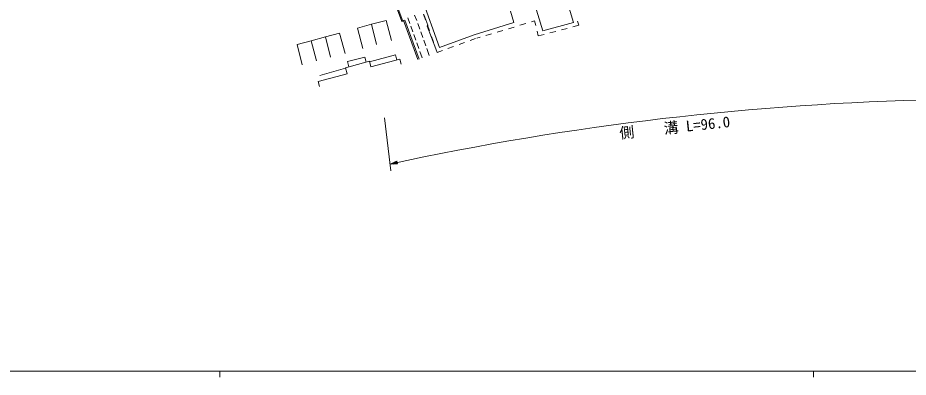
# Model space of a CAD drawing. Units: millimetres, scale not verified. Extents: x 40000 to 680000, y 20000 to 380000.
# Drawn here: x 233964 to 383962, y 204000 to 264520 of the extents above; entities that cross this region are included whole.
import ezdxf
from ezdxf.enums import TextEntityAlignment as Align

# ---------------------------------------------------------------- set-up
doc = ezdxf.new("R2010")
doc.units = ezdxf.units.MM
doc.header["$LTSCALE"] = 1000
for name, color, linetype, lineweight in [('M-BGD', 7, 'Continuous', 13), ('M-STR-HTXT', 7, 'Continuous', 13), ('M-TTL-BAND', 7, 'Continuous', 13)]:
    doc.layers.add(name, color=color, linetype=linetype, lineweight=lineweight)
doc.styles.add('ＭＳ ゴシック', font='')
doc.styles.get('ＭＳ ゴシック').set_extended_font_data('MS Gothic')

msp = doc.modelspace()

# ---------------------------------------------------------------- linework, layer by layer
at = {"layer": 'M-BGD'}
for p, q in [((322061, 281921), (327583, 263753)), ((295181, 273330), (298683, 263881)), ((298843, 263940), (295340, 273389)), ((305028, 259543), (301520, 269205)), ((322421, 262342), (320175, 269734)), ((317553, 263712), (316972, 265625)), ((296036, 264059), (293551, 263426)), ((296895, 260678), (296036, 264059)), ((298924, 264053), (299159, 264139)), ((298924, 264053), (301331, 257484)), ((301566, 257570), (299159, 264139)), ((299658, 264518), (299997, 263578)), ((300819, 264984), (301158, 264044)), ((302290, 265136), (302630, 264195)), ((303034, 263279), (302367, 265092)), ((320478, 263838), (321021, 264002)), ((321021, 264002), (321213, 263223)), ((293551, 263426), (291173, 262752)), ((291173, 262752), (292066, 259331)), ((293551, 263426), (294410, 260046)), ((298683, 263881), (298843, 263940)), ((300167, 263107), (300506, 262166)), ((301328, 263573), (301667, 262632)), ((302926, 263126), (303034, 263279)), ((304368, 259281), (302926, 263126)), ((302969, 263255), (303308, 262314)), ((317553, 263712), (310818, 261666)), ((316649, 262683), (317606, 262972)), ((318563, 263261), (319521, 263549)), ((322421, 262342), (327583, 263753)), ((325543, 262492), (326511, 262744)), ((327478, 262997), (328475, 263257)), ((328264, 263950), (328475, 263257)), ((285775, 261292), (283395, 260651)), ((288155, 261933), (285775, 261292)), ((285775, 261292), (286638, 257895)), ((289094, 258519), (288155, 261933)), ((300676, 261696), (301015, 260755)), ((301836, 262162), (302175, 261221)), ((303648, 261373), (303987, 260433)), ((310818, 261666), (305028, 259543)), ((310180, 260716), (311046, 261034)), ((311319, 261074), (311862, 261238)), ((312819, 261527), (313777, 261816)), ((314734, 262105), (315691, 262394)), ((321452, 262252), (321643, 261473)), ((321643, 261473), (322640, 261734)), ((323608, 261986), (324575, 262239)), ((283395, 260651), (281015, 260011)), ((281015, 260011), (281878, 256614)), ((283395, 260651), (284258, 257254)), ((301184, 260285), (301523, 259344)), ((302345, 260751), (302684, 259810)), ((306426, 259337), (307364, 259682)), ((308303, 260027), (309242, 260372)), ((297589, 258297), (293222, 257121)), ((297589, 258297), (297829, 257411)), ((301693, 258874), (302093, 257763)), ((302853, 259340), (303269, 258187)), ((304326, 259492), (304622, 258674)), ((304604, 258667), (304368, 259281)), ((304622, 258674), (305487, 258992)), ((289166, 256113), (293200, 257200)), ((289505, 257150), (292408, 257915)), ((289505, 257150), (292408, 257915)), ((289505, 257150), (289743, 256269)), ((292408, 257915), (292649, 257051)), ((293200, 257200), (293453, 256264)), ((298317, 257543), (293454, 256261)), ((298537, 256728), (298317, 257543)), ((284538, 253803), (289441, 255095)), ((284820, 254811), (289192, 256018)), ((289166, 256113), (289442, 255092)), ((284766, 252969), (284538, 253803))]:
    msp.add_line(p, q, dxfattribs=at)
at = {"layer": 'M-STR-HTXT'}
for p, q in [((295751, 247699), (296802, 238761)), ((296670, 239889), (297837, 240401)), ((296670, 239889), (297891, 240157)), ((297880, 240206), (296903, 239992)), ((297901, 240108), (296925, 239894)), ((297137, 240094), (297869, 240255)), ((297179, 239899), (297912, 240059)), ((297858, 240303), (297370, 240196)), ((297923, 240010), (297434, 239903)), ((297603, 240299), (297848, 240352)), ((297944, 239913), (297837, 240401)), ((296670, 239889), (297944, 239913)), ((297689, 239908), (297933, 239962))]:
    msp.add_line(p, q, dxfattribs=at)
msp.add_arc((399119, -233565), 484411, 91.19366, 102.20983, dxfattribs=at)
at = {"layer": 'M-TTL-BAND'}
for p, q in [((40000, 205000), (579000, 205000)), ((268000, 205000), (268000, 204000)), ((368000, 205000), (368000, 204000))]:
    msp.add_line(p, q, dxfattribs=at)

# ---------------------------------------------------------------- texts
at = {"layer": 'M-STR-HTXT', "style": 'ＭＳ ゴシック'}
msp.add_text('側\u3000\u3000溝 L=96.0', height=1833, rotation=6, dxfattribs=at).set_placement((344788, 244608), align=Align.BOTTOM_CENTER)

doc.saveas('drawing.dxf')
